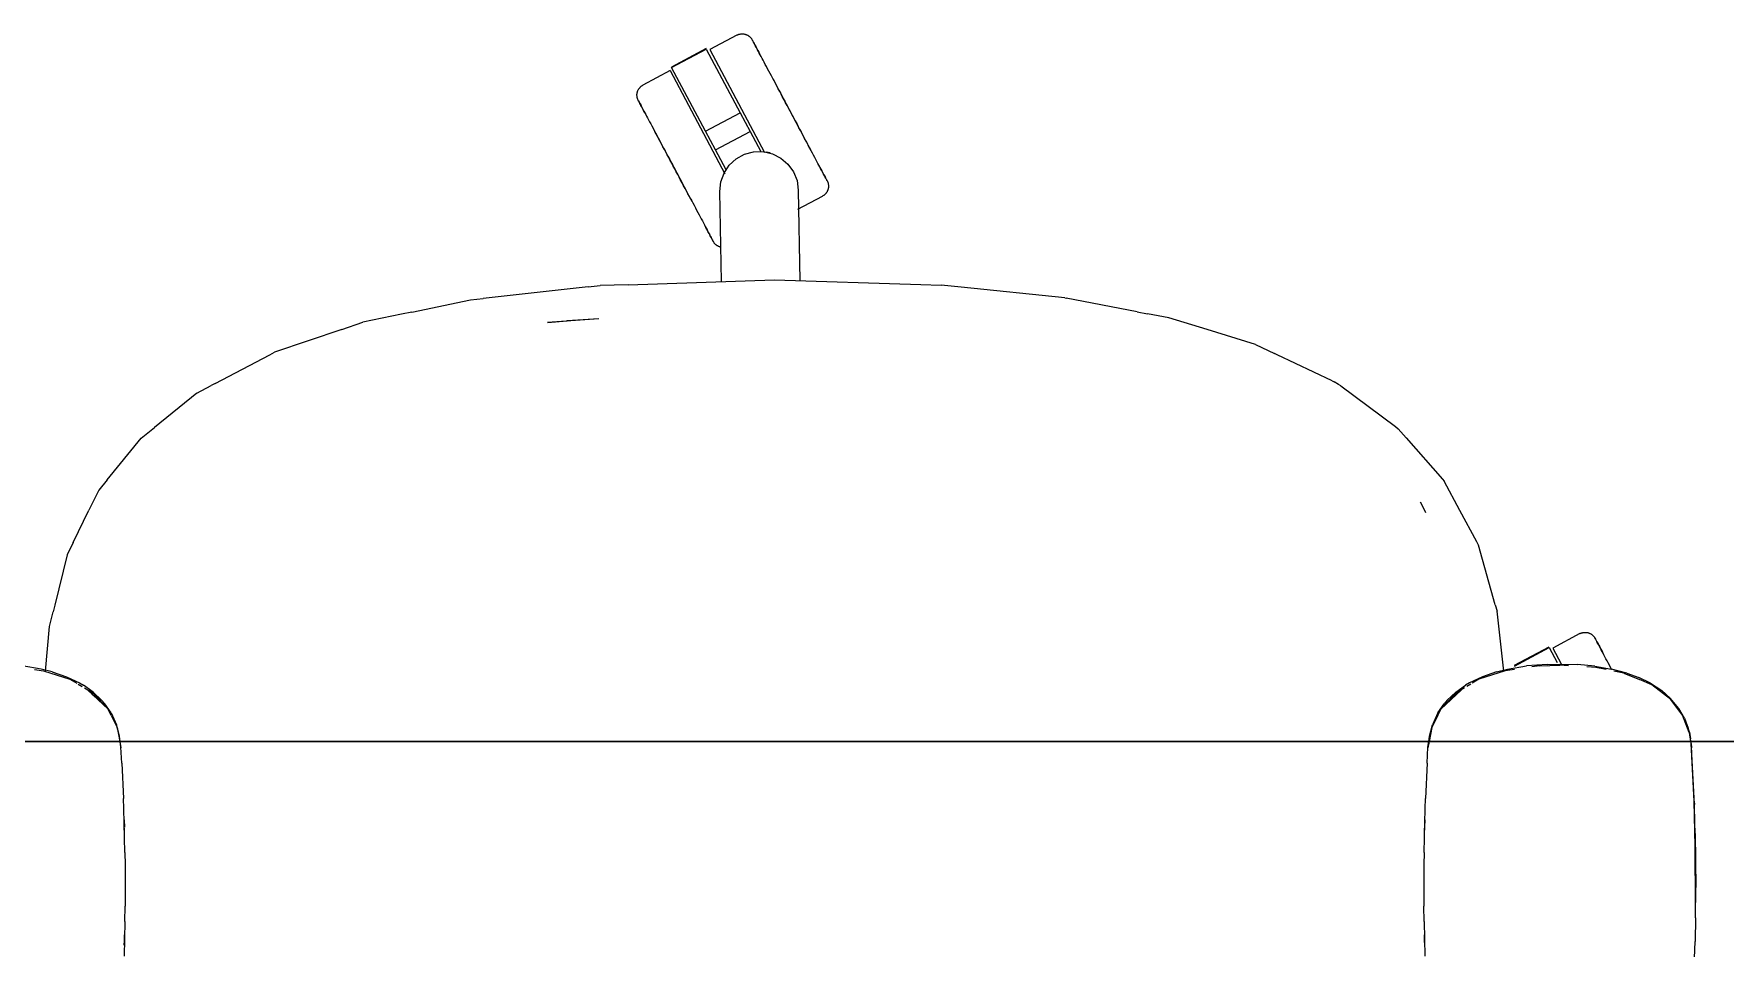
# Model space of a CAD drawing. Header units: millimetres. Extents: x 79795 to 317870, y -36033 to 97293.
# Drawn here: x 186052 to 186655, y 30136 to 30462 of the extents above; entities that cross this region are included whole.
import ezdxf

# ---------------------------------------------------------------- set-up
doc = ezdxf.new("R2010")
doc.units = ezdxf.units.MM
doc.header["$MEASUREMENT"] = 0
doc.layers.add('G-IMPT', color=8, linetype='CONTINUOUS', lineweight=9)
doc.layers.add('I-FURN', color=8, linetype='CONTINUOUS', lineweight=9)

msp = doc.modelspace()

# ---------------------------------------------------------------- linework, layer by layer
at = {"layer": 'G-IMPT'}
for p, q in [((186249.98, 30371.35), (186212.54, 30367.23)), ((186249.98, 30371.35), (186254.35, 30371.84)), ((186264.3, 30372.16), (186254.35, 30371.84)), ((186264.3, 30372.16), (186316.48, 30373.86)), ((186316.48, 30373.86), (186368.64, 30372.25)), ((186368.64, 30372.25), (186375.9, 30372.02)), ((186382.97, 30371.29), (186375.9, 30372.02)), ((186419.96, 30367.47), (186382.97, 30371.29)), ((186187.18, 30362.39), (186208.12, 30366.74)), ((186208.12, 30366.74), (186212.54, 30367.23)), ((186419.96, 30367.47), (186420.42, 30367.38)), ((186445.8, 30362.51), (186420.42, 30367.38)), ((186162.24, 30356.24), (186169.68, 30358.76)), ((186183.5, 30361.63), (186169.68, 30358.76)), ((186187.18, 30362.39), (186183.5, 30361.63)), ((186253.82, 30359.96), (186235.54, 30358.71)), ((186235.54, 30358.71), (186242.48, 30359.32)), ((186253.82, 30359.96), (186242.48, 30359.32)), ((186445.8, 30362.51), (186449.47, 30361.81)), ((186457.07, 30360.35), (186449.47, 30361.81)), ((186470.68, 30356.16), (186457.07, 30360.35)), ((186162.24, 30356.24), (186138.15, 30348.09)), ((186487.95, 30350.84), (186470.68, 30356.16)), ((186116.98, 30336.92), (186136.49, 30347.21)), ((186136.49, 30347.21), (186138.15, 30348.09)), ((186487.95, 30350.84), (186494.71, 30347.65)), ((186495.63, 30347.21), (186494.71, 30347.65)), ((186515.27, 30337.95), (186495.63, 30347.21)), ((186110.48, 30333.48), (186095.34, 30321.28)), ((186110.48, 30333.48), (186115.61, 30336.19)), ((186116.98, 30336.92), (186115.61, 30336.19)), ((186515.27, 30337.95), (186515.98, 30337.53)), ((186517.56, 30336.59), (186515.98, 30337.53)), ((186518.33, 30336.12), (186517.56, 30336.59)), ((186518.33, 30336.12), (186537.82, 30321.56)), ((186090.68, 30317.51), (186095.34, 30321.28)), ((186537.82, 30321.56), (186538.79, 30320.83)), ((186078.51, 30302.57), (186090.68, 30317.51)), ((186541.66, 30317.57), (186538.79, 30320.83)), ((186541.66, 30317.57), (186554.68, 30302.79)), ((186075.53, 30298.91), (186072.01, 30291.75)), ((186078.51, 30302.57), (186075.53, 30298.91)), ((186554.68, 30302.79), (186555.27, 30302.12)), ((186560.85, 30291.68), (186555.27, 30302.12)), ((186066.36, 30280.28), (186072.01, 30291.75)), ((186546.66, 30294.82), (186548.61, 30290.93)), ((186546.66, 30294.82), (186547.83, 30292.52)), ((186547.83, 30292.52), (186548.61, 30290.93)), ((186566.86, 30280.45), (186560.85, 30291.68)), ((186066.36, 30280.28), (186064.21, 30275.92)), ((186567.46, 30279.34), (186566.86, 30280.45)), ((186573.46, 30257.99), (186567.46, 30279.34)), ((186064.21, 30275.92), (186059.81, 30257.98)), ((186057.93, 30250.31), (186059.23, 30255.6)), ((186059.81, 30257.98), (186059.23, 30255.6)), ((186573.46, 30257.99), (186574.1, 30255.73)), ((186576.51, 30234.45), (186574.1, 30255.73)), ((186056.49, 30234.44), (186057.93, 30250.31)), ((186591.94, 30236.81), (186584.62, 30236.24)), ((186591.94, 30236.81), (186596.45, 30236.9)), ((186596.45, 30236.9), (186602.78, 30236.72)), ((186608.93, 30236.15), (186602.78, 30236.72)), ((186055.03, 30235.12), (186048.26, 30236.24)), ((186052.57, 30235.03), (186055.87, 30234.57)), ((186058.95, 30234.14), (186055.03, 30235.12)), ((186055.87, 30234.57), (186065.26, 30231.54)), ((186058.95, 30234.14), (186064.04, 30232.4)), ((186064.04, 30232.4), (186068.68, 30230.2)), ((186065.26, 30231.54), (186067.71, 30230.07)), ((186568.85, 30232.4), (186564.21, 30230.2)), ((186567.63, 30231.54), (186565.18, 30230.07)), ((186577.02, 30234.57), (186567.63, 30231.54)), ((186573.93, 30234.14), (186568.85, 30232.4)), ((186573.93, 30234.14), (186577.86, 30235.12)), ((186580.31, 30235.03), (186577.02, 30234.57)), ((186577.86, 30235.12), (186584.62, 30236.24)), ((186589.28, 30236.29), (186586.5, 30235.9)), ((186589.28, 30236.29), (186596.45, 30236.53)), ((186599.55, 30236.34), (186596.45, 30236.53)), ((186609.27, 30235.74), (186606.07, 30235.94)), ((186608.93, 30236.15), (186614.87, 30235.15)), ((186613.02, 30234.97), (186609.27, 30235.74)), ((186620.35, 30233.73), (186614.87, 30235.15)), ((186619.23, 30233.7), (186615.77, 30234.41)), ((186619.23, 30233.7), (186624.86, 30231.37)), ((186620.35, 30233.73), (186624.68, 30232.14)), ((186628.75, 30230.16), (186624.68, 30232.14)), ((186629.25, 30229.53), (186624.86, 30231.37)), ((186068.18, 30229.79), (186069.62, 30228.93)), ((186068.68, 30230.2), (186070.05, 30229.39)), ((186073.51, 30226.95), (186070.05, 30229.39)), ((186070.41, 30228.46), (186073.56, 30226.58)), ((186071.47, 30227.77), (186072.94, 30226.49)), ((186071.47, 30227.77), (186078.86, 30220.87)), ((186073.1, 30226.36), (186076.63, 30223.28)), ((186076.55, 30224.08), (186073.51, 30226.95)), ((186073.56, 30226.58), (186078.86, 30220.87)), ((186561.41, 30227.77), (186554.02, 30220.87)), ((186559.33, 30226.58), (186554.02, 30220.87)), ((186559.79, 30226.36), (186556.25, 30223.28)), ((186556.34, 30224.08), (186559.38, 30226.95)), ((186562.48, 30228.46), (186559.33, 30226.58)), ((186559.38, 30226.95), (186562.84, 30229.39)), ((186561.41, 30227.77), (186559.94, 30226.49)), ((186564.21, 30230.2), (186562.84, 30229.39)), ((186564.71, 30229.79), (186563.27, 30228.93)), ((186628.75, 30230.16), (186632.8, 30227.5)), ((186636.04, 30224.31), (186629.25, 30229.53)), ((186632.8, 30227.5), (186635.84, 30224.83)), ((186638.92, 30221.09), (186635.84, 30224.83)), ((186076.55, 30224.08), (186077.69, 30222.76)), ((186078.86, 30220.87), (186076.63, 30223.28)), ((186079.89, 30219.54), (186077.69, 30222.76)), ((186079.97, 30218.63), (186078.86, 30220.87)), ((186079.89, 30219.54), (186081.87, 30215.21)), ((186079.97, 30218.63), (186082.07, 30214.37)), ((186552.92, 30218.63), (186550.82, 30214.37)), ((186553, 30219.54), (186551.01, 30215.21)), ((186552.92, 30218.63), (186554.02, 30220.87)), ((186553, 30219.54), (186555.2, 30222.76)), ((186554.02, 30220.87), (186556.25, 30223.28)), ((186556.34, 30224.08), (186555.2, 30222.76)), ((186640.21, 30218.69), (186636.04, 30224.31)), ((186640.87, 30217.66), (186638.92, 30221.09)), ((186642.62, 30212.5), (186640.21, 30218.69)), ((186082.94, 30211.26), (186081.87, 30215.21)), ((186082.07, 30214.37), (186083.01, 30209.33)), ((186550.82, 30214.37), (186549.87, 30209.33)), ((186549.94, 30211.26), (186551.01, 30215.21)), ((186640.87, 30217.66), (186642.27, 30214.02)), ((186642.64, 30212.67), (186642.27, 30214.02)), ((186642.64, 30212.67), (186643.08, 30210.28)), ((186083.18, 30209.33), (186082.94, 30211.26)), ((186083.01, 30209.33), (186083.44, 30207.03)), ((186083.44, 30207.25), (186083.18, 30209.33)), ((186083.72, 30201.59), (186083.44, 30207.25)), ((186549.16, 30201.59), (186549.45, 30207.25)), ((186549.87, 30209.33), (186549.45, 30207.03)), ((186549.45, 30207.25), (186549.7, 30209.33)), ((186549.7, 30209.33), (186549.94, 30211.26)), ((186642.62, 30212.5), (186643.1, 30209.33)), ((186643.33, 30208.63), (186643.08, 30210.28)), ((186644.38, 30188.06), (186643.33, 30208.63)), ((186644.42, 30186.85), (186643.33, 30208.63)), ((186643.33, 30208.63), (186643.45, 30207.03)), ((186643.5, 30205.51), (186643.45, 30207.03)), ((186644.42, 30186.85), (186643.45, 30207.03)), ((186083.72, 30201.59), (186084.34, 30189.03)), ((186549.16, 30201.59), (186548.55, 30189.03)), ((186084.46, 30185.48), (186084.34, 30189.03)), ((186548.42, 30185.48), (186548.55, 30189.03)), ((186084.84, 30169.81), (186084.46, 30185.48)), ((186548.04, 30169.81), (186548.42, 30185.48)), ((186644.88, 30166.66), (186644.38, 30188.06)), ((186644.72, 30176.49), (186644.38, 30188.06)), ((186644.38, 30188.06), (186644.42, 30186.85)), ((186644.88, 30166.66), (186644.42, 30186.85)), ((186084.55, 30181.44), (186084.67, 30178.75)), ((186084.67, 30176.54), (186084.67, 30178.38)), ((186548.34, 30181.44), (186548.22, 30178.75)), ((186548.22, 30176.54), (186548.22, 30178.38)), ((186644.84, 30146.48), (186644.72, 30176.49)), ((186644.88, 30166.66), (186644.72, 30176.49)), ((186644.72, 30176.49), (186644.93, 30157.27)), ((186644.86, 30168.7), (186644.79, 30170.61)), ((186084.84, 30169.81), (186084.89, 30165.3)), ((186084.89, 30165.3), (186084.89, 30150.59)), ((186548.04, 30169.81), (186547.99, 30165.3)), ((186547.99, 30165.3), (186548, 30150.59)), ((186644.84, 30146.48), (186644.88, 30166.66)), ((186644.85, 30166.66), (186644.86, 30168.7)), ((186644.84, 30146.48), (186644.93, 30157.27)), ((186084.81, 30145.12), (186084.89, 30150.59)), ((186548.07, 30145.12), (186548, 30150.59)), ((186644.84, 30146.48), (186644.67, 30138.06)), ((186084.81, 30145.12), (186084.52, 30132.81)), ((186084.68, 30138.34), (186084.68, 30140.42)), ((186548.07, 30145.12), (186548.37, 30132.81)), ((186548.21, 30138.34), (186548.21, 30140.42)), ((186084.6, 30136.68), (186084.68, 30138.34)), ((186548.29, 30136.68), (186548.21, 30138.34)), ((186644.28, 30126.3), (186644.67, 30138.06))]:
    msp.add_line(p, q, dxfattribs=at)
at = {"layer": 'I-FURN'}
for p, q in [((186303.05, 30461.13), (186293.36, 30455.98)), ((186303.05, 30461.13), (186303.19, 30461.2)), ((186303.19, 30461.2), (186303.34, 30461.27)), ((186303.34, 30461.27), (186303.49, 30461.33)), ((186303.49, 30461.33), (186303.64, 30461.38)), ((186303.64, 30461.38), (186303.79, 30461.43)), ((186303.79, 30461.43), (186303.95, 30461.48)), ((186303.95, 30461.48), (186304.1, 30461.51)), ((186304.1, 30461.51), (186304.26, 30461.54)), ((186304.26, 30461.54), (186304.42, 30461.57)), ((186304.42, 30461.57), (186304.58, 30461.58)), ((186304.58, 30461.58), (186304.74, 30461.6)), ((186304.74, 30461.6), (186304.9, 30461.6)), ((186304.9, 30461.6), (186305.07, 30461.6)), ((186305.07, 30461.6), (186305.23, 30461.59)), ((186305.23, 30461.59), (186305.39, 30461.58)), ((186305.39, 30461.58), (186305.55, 30461.55)), ((186305.55, 30461.55), (186305.71, 30461.53)), ((186305.71, 30461.53), (186305.86, 30461.49)), ((186305.86, 30461.49), (186306.02, 30461.45)), ((186306.02, 30461.45), (186306.17, 30461.41)), ((186306.17, 30461.41), (186306.33, 30461.35)), ((186306.33, 30461.35), (186306.48, 30461.3)), ((186306.48, 30461.3), (186306.62, 30461.23)), ((186306.62, 30461.23), (186306.77, 30461.16)), ((186306.77, 30461.16), (186306.91, 30461.08)), ((186306.91, 30461.08), (186307.05, 30461)), ((186307.05, 30461), (186307.19, 30460.92)), ((186307.19, 30460.92), (186307.32, 30460.82)), ((186307.32, 30460.82), (186307.45, 30460.73)), ((186307.45, 30460.73), (186307.57, 30460.62)), ((186307.57, 30460.62), (186307.69, 30460.52)), ((186307.69, 30460.52), (186307.81, 30460.4)), ((186307.81, 30460.4), (186307.92, 30460.29)), ((186307.92, 30460.29), (186308.02, 30460.16)), ((186308.02, 30460.16), (186308.13, 30460.04)), ((186308.13, 30460.04), (186308.22, 30459.91)), ((186308.22, 30459.91), (186308.31, 30459.78)), ((186308.31, 30459.78), (186308.4, 30459.64)), ((186292.04, 30456.33), (186279.68, 30449.76)), ((186279.77, 30449.59), (186292.13, 30456.16)), ((186292.13, 30456.16), (186304.21, 30433.45)), ((186293.36, 30455.98), (186312.89, 30419.26)), ((186308.4, 30459.64), (186308.48, 30459.5)), ((186308.48, 30459.5), (186308.5, 30459.46)), ((186308.5, 30459.46), (186308.51, 30459.44)), ((186308.52, 30459.41), (186308.5, 30459.46)), ((186308.5, 30459.46), (186308.5, 30459.46)), ((186308.51, 30459.44), (186308.54, 30459.38)), ((186308.57, 30459.33), (186308.52, 30459.41)), ((186308.54, 30459.38), (186308.59, 30459.28)), ((186308.63, 30459.21), (186308.57, 30459.33)), ((186308.59, 30459.28), (186308.67, 30459.14)), ((186308.72, 30459.05), (186308.63, 30459.21)), ((186308.67, 30459.14), (186308.76, 30458.96)), ((186308.83, 30458.85), (186308.72, 30459.05)), ((186308.76, 30458.96), (186308.88, 30458.74)), ((186308.95, 30458.61), (186308.83, 30458.85)), ((186308.88, 30458.74), (186309.02, 30458.48)), ((186309.1, 30458.33), (186308.95, 30458.61)), ((186309.02, 30458.48), (186309.18, 30458.19)), ((186309.27, 30458.01), (186309.1, 30458.33)), ((186309.18, 30458.19), (186309.36, 30457.85)), ((186309.46, 30457.65), (186309.27, 30458.01)), ((186309.36, 30457.85), (186309.55, 30457.48)), ((186309.67, 30457.26), (186309.46, 30457.65)), ((186309.55, 30457.48), (186309.77, 30457.07)), ((186309.9, 30456.83), (186309.67, 30457.26)), ((186309.77, 30457.07), (186310.01, 30456.62)), ((186310.14, 30456.37), (186309.9, 30456.83)), ((186310.01, 30456.62), (186310.27, 30456.14)), ((186310.41, 30455.86), (186310.14, 30456.37)), ((186310.27, 30456.14), (186310.54, 30455.62)), ((186310.7, 30455.33), (186310.41, 30455.86)), ((186310.54, 30455.62), (186310.83, 30455.07)), ((186311, 30454.76), (186310.7, 30455.33)), ((186310.83, 30455.07), (186311.14, 30454.49)), ((186311.32, 30454.16), (186311, 30454.76)), ((186311.66, 30453.52), (186311.32, 30454.16)), ((186279.23, 30448.47), (186269.55, 30443.32)), ((186279.23, 30448.47), (186298.78, 30411.72)), ((186291.84, 30426.88), (186279.77, 30449.59)), ((186312.01, 30452.86), (186311.66, 30453.52)), ((186312.38, 30452.17), (186312.01, 30452.86)), ((186312.76, 30451.44), (186312.38, 30452.17)), ((186313.16, 30450.69), (186312.76, 30451.44)), ((186313.57, 30449.92), (186313.16, 30450.69)), ((186314, 30449.12), (186313.57, 30449.92)), ((186314.44, 30448.29), (186314, 30449.12)), ((186314.89, 30447.45), (186314.44, 30448.29)), ((186267.85, 30441.59), (186267.93, 30441.73)), ((186267.93, 30441.73), (186268.01, 30441.87)), ((186268.01, 30441.87), (186268.1, 30442)), ((186268.1, 30442), (186268.19, 30442.14)), ((186268.19, 30442.14), (186268.29, 30442.27)), ((186268.29, 30442.27), (186268.39, 30442.39)), ((186268.39, 30442.39), (186268.5, 30442.51)), ((186268.5, 30442.51), (186268.61, 30442.62)), ((186268.61, 30442.62), (186268.73, 30442.74)), ((186268.73, 30442.74), (186268.85, 30442.84)), ((186268.85, 30442.84), (186268.97, 30442.94)), ((186268.97, 30442.94), (186269.1, 30443.04)), ((186269.1, 30443.04), (186269.23, 30443.13)), ((186269.23, 30443.13), (186269.37, 30443.22)), ((186269.37, 30443.22), (186269.51, 30443.3)), ((186269.51, 30443.3), (186269.55, 30443.32)), ((186315.35, 30446.58), (186314.89, 30447.45)), ((186315.82, 30445.69), (186315.35, 30446.58)), ((186316.3, 30444.79), (186315.82, 30445.69)), ((186316.04, 30445.28), (186316.53, 30444.36)), ((186316.79, 30443.86), (186316.3, 30444.79)), ((186316.53, 30444.36), (186317.02, 30443.43)), ((186317.29, 30442.93), (186316.79, 30443.86)), ((186317.02, 30443.43), (186317.52, 30442.49)), ((186317.8, 30441.97), (186317.29, 30442.93)), ((186317.52, 30442.49), (186318.03, 30441.53)), ((186318.31, 30441.01), (186317.8, 30441.97)), ((186267.41, 30439.88), (186267.42, 30440.05)), ((186267.41, 30439.72), (186267.41, 30439.88)), ((186267.42, 30439.56), (186267.41, 30439.72)), ((186267.42, 30440.05), (186267.44, 30440.21)), ((186267.43, 30439.4), (186267.42, 30439.56)), ((186267.44, 30439.24), (186267.43, 30439.4)), ((186267.44, 30440.21), (186267.46, 30440.37)), ((186267.47, 30439.08), (186267.44, 30439.24)), ((186267.46, 30440.37), (186267.48, 30440.52)), ((186267.5, 30438.92), (186267.47, 30439.08)), ((186267.48, 30440.52), (186267.52, 30440.68)), ((186267.54, 30438.77), (186267.5, 30438.92)), ((186267.52, 30440.68), (186267.56, 30440.84)), ((186267.58, 30438.61), (186267.54, 30438.77)), ((186267.56, 30440.84), (186267.6, 30440.99)), ((186267.63, 30438.46), (186267.58, 30438.61)), ((186267.6, 30440.99), (186267.66, 30441.15)), ((186267.68, 30438.31), (186267.63, 30438.46)), ((186267.66, 30441.15), (186267.72, 30441.3)), ((186267.74, 30438.16), (186267.68, 30438.31)), ((186267.72, 30441.3), (186267.78, 30441.44)), ((186267.81, 30438.01), (186267.74, 30438.16)), ((186267.78, 30441.44), (186267.85, 30441.59)), ((186267.88, 30437.87), (186267.81, 30438.01)), ((186267.89, 30437.86), (186267.88, 30437.87)), ((186267.88, 30437.87), (186267.89, 30437.85)), ((186267.91, 30437.82), (186267.89, 30437.86)), ((186267.89, 30437.85), (186267.93, 30437.79)), ((186267.95, 30437.74), (186267.91, 30437.82)), ((186267.93, 30437.79), (186267.98, 30437.69)), ((186268.02, 30437.61), (186267.95, 30437.74)), ((186267.98, 30437.69), (186268.05, 30437.55)), ((186268.1, 30437.45), (186268.02, 30437.61)), ((186268.05, 30437.55), (186268.15, 30437.37)), ((186268.21, 30437.25), (186268.1, 30437.45)), ((186268.15, 30437.37), (186268.27, 30437.15)), ((186268.34, 30437.01), (186268.21, 30437.25)), ((186268.27, 30437.15), (186268.4, 30436.89)), ((186268.49, 30436.73), (186268.34, 30437.01)), ((186268.4, 30436.89), (186268.56, 30436.59)), ((186268.66, 30436.41), (186268.49, 30436.73)), ((186268.56, 30436.59), (186268.74, 30436.25)), ((186268.84, 30436.06), (186268.66, 30436.41)), ((186268.74, 30436.25), (186268.94, 30435.88)), ((186269.05, 30435.67), (186268.84, 30436.06)), ((186268.94, 30435.88), (186269.16, 30435.47)), ((186269.28, 30435.24), (186269.05, 30435.67)), ((186318.03, 30441.53), (186318.55, 30440.56)), ((186318.83, 30440.04), (186318.31, 30441.01)), ((186318.55, 30440.56), (186319.07, 30439.58)), ((186319.35, 30439.05), (186318.83, 30440.04)), ((186319.07, 30439.58), (186319.59, 30438.6)), ((186319.88, 30438.06), (186319.35, 30439.05)), ((186319.59, 30438.6), (186320.12, 30437.6)), ((186320.41, 30437.06), (186319.88, 30438.06)), ((186320.12, 30437.6), (186320.65, 30436.6)), ((186320.94, 30436.06), (186320.41, 30437.06)), ((186320.65, 30436.6), (186321.19, 30435.6)), ((186321.47, 30435.06), (186320.94, 30436.06)), ((186269.16, 30435.47), (186269.39, 30435.03)), ((186269.53, 30434.77), (186269.28, 30435.24)), ((186269.39, 30435.03), (186269.65, 30434.54)), ((186269.8, 30434.27), (186269.53, 30434.77)), ((186269.65, 30434.54), (186269.92, 30434.03)), ((186270.08, 30433.73), (186269.8, 30434.27)), ((186269.92, 30434.03), (186270.22, 30433.48)), ((186270.38, 30433.16), (186270.08, 30433.73)), ((186270.22, 30433.48), (186270.53, 30432.89)), ((186270.53, 30432.89), (186270.86, 30432.28)), ((186270.86, 30432.28), (186271.2, 30431.63)), ((186271.2, 30431.63), (186271.56, 30430.95)), ((186271.56, 30430.95), (186271.94, 30430.24)), ((186271.94, 30430.24), (186272.33, 30429.51)), ((186291.84, 30426.88), (186304.21, 30433.45)), ((186304.21, 30433.45), (186307.74, 30426.81)), ((186321.19, 30435.6), (186321.72, 30434.6)), ((186322.01, 30434.05), (186321.47, 30435.06)), ((186321.72, 30434.6), (186322.25, 30433.59)), ((186322.54, 30433.05), (186322.01, 30434.05)), ((186322.25, 30433.59), (186322.79, 30432.59)), ((186323.08, 30432.05), (186322.54, 30433.05)), ((186322.79, 30432.59), (186323.32, 30431.59)), ((186323.61, 30431.05), (186323.08, 30432.05)), ((186323.32, 30431.59), (186323.85, 30430.59)), ((186324.14, 30430.05), (186323.61, 30431.05)), ((186323.85, 30430.59), (186324.38, 30429.6)), ((186324.66, 30429.06), (186324.14, 30430.05)), ((186272.33, 30429.51), (186272.73, 30428.75)), ((186272.73, 30428.75), (186273.15, 30427.96)), ((186273.15, 30427.96), (186273.58, 30427.15)), ((186273.58, 30427.15), (186274.03, 30426.31)), ((186274.27, 30425.85), (186273.82, 30426.7)), ((186274.03, 30426.31), (186274.48, 30425.45)), ((186274.73, 30424.98), (186274.27, 30425.85)), ((186274.48, 30425.45), (186274.95, 30424.58)), ((186275.2, 30424.1), (186274.73, 30424.98)), ((186274.95, 30424.58), (186275.43, 30423.68)), ((186275.69, 30423.19), (186275.2, 30424.1)), ((186275.43, 30423.68), (186275.91, 30422.77)), ((186295.38, 30420.24), (186291.84, 30426.88)), ((186295.38, 30420.24), (186307.74, 30426.81)), ((186307.74, 30426.81), (186311.54, 30419.67)), ((186324.38, 30429.6), (186324.9, 30428.61)), ((186325.18, 30428.09), (186324.66, 30429.06)), ((186324.9, 30428.61), (186325.42, 30427.64)), ((186325.7, 30427.12), (186325.18, 30428.09)), ((186325.42, 30427.64), (186325.93, 30426.68)), ((186326.21, 30426.16), (186325.7, 30427.12)), ((186325.93, 30426.68), (186326.44, 30425.72)), ((186326.71, 30425.22), (186326.21, 30426.16)), ((186326.44, 30425.72), (186326.94, 30424.79)), ((186327.2, 30424.29), (186326.71, 30425.22)), ((186326.94, 30424.79), (186327.43, 30423.86)), ((186327.69, 30423.37), (186327.2, 30424.29)), ((186327.43, 30423.86), (186327.91, 30422.96)), ((186276.18, 30422.27), (186275.69, 30423.19)), ((186275.91, 30422.77), (186276.41, 30421.84)), ((186276.68, 30421.33), (186276.18, 30422.27)), ((186276.41, 30421.84), (186276.91, 30420.89)), ((186277.18, 30420.38), (186276.68, 30421.33)), ((186276.91, 30420.89), (186277.42, 30419.94)), ((186277.69, 30419.41), (186277.18, 30420.38)), ((186277.42, 30419.94), (186277.93, 30418.97)), ((186278.21, 30418.44), (186277.69, 30419.41)), ((186277.93, 30418.97), (186278.45, 30417.99)), ((186278.73, 30417.46), (186278.21, 30418.44)), ((186278.45, 30417.99), (186278.98, 30417)), ((186299.17, 30413.1), (186295.38, 30420.24)), ((186302.8, 30417.06), (186305.76, 30418.68)), ((186305.76, 30418.68), (186309.02, 30419.54)), ((186309.02, 30419.54), (186312.39, 30419.6)), ((186312.39, 30419.6), (186315.68, 30418.85)), ((186315.68, 30418.85), (186318.7, 30417.33)), ((186328.16, 30422.48), (186327.69, 30423.37)), ((186327.91, 30422.96), (186328.38, 30422.07)), ((186328.63, 30421.6), (186328.16, 30422.48)), ((186328.38, 30422.07), (186328.84, 30421.2)), ((186329.09, 30420.74), (186328.63, 30421.6)), ((186328.84, 30421.2), (186329.29, 30420.36)), ((186329.53, 30419.91), (186329.09, 30420.74)), ((186329.96, 30419.1), (186329.53, 30419.91)), ((186330.38, 30418.31), (186329.96, 30419.1)), ((186330.79, 30417.55), (186330.38, 30418.31)), ((186279.26, 30416.47), (186278.73, 30417.46)), ((186278.98, 30417), (186279.51, 30416.01)), ((186279.79, 30415.47), (186279.26, 30416.47)), ((186279.51, 30416.01), (186280.04, 30415.01)), ((186280.32, 30414.47), (186279.79, 30415.47)), ((186280.04, 30415.01), (186280.57, 30414.01)), ((186280.86, 30413.46), (186280.32, 30414.47)), ((186280.57, 30414.01), (186281.1, 30413)), ((186281.39, 30412.46), (186280.86, 30413.46)), ((186281.1, 30413), (186281.64, 30411.99)), ((186281.93, 30411.45), (186281.39, 30412.46)), ((186281.64, 30411.99), (186282.17, 30410.99)), ((186297.31, 30408.79), (186298.45, 30411.97)), ((186298.45, 30411.97), (186300.31, 30414.78)), ((186300.31, 30414.78), (186302.8, 30417.06)), ((186318.7, 30417.33), (186321.26, 30415.14)), ((186321.26, 30415.14), (186323.22, 30412.4)), ((186323.22, 30412.4), (186324.48, 30409.27)), ((186331.18, 30416.81), (186330.79, 30417.55)), ((186331.55, 30416.1), (186331.18, 30416.81)), ((186331.91, 30415.43), (186331.55, 30416.1)), ((186332.26, 30414.78), (186331.91, 30415.43)), ((186332.58, 30414.16), (186332.26, 30414.78)), ((186332.9, 30413.58), (186332.58, 30414.16)), ((186332.73, 30413.89), (186333.03, 30413.32)), ((186333.19, 30413.03), (186332.9, 30413.58)), ((186333.03, 30413.32), (186333.32, 30412.78)), ((186333.46, 30412.51), (186333.19, 30413.03)), ((186333.32, 30412.78), (186333.58, 30412.28)), ((186333.72, 30412.03), (186333.46, 30412.51)), ((186333.58, 30412.28), (186333.83, 30411.82)), ((186333.96, 30411.58), (186333.72, 30412.03)), ((186333.83, 30411.82), (186334.06, 30411.39)), ((186334.17, 30411.17), (186333.96, 30411.58)), ((186282.46, 30410.45), (186281.93, 30411.45)), ((186282.17, 30410.99), (186282.71, 30409.99)), ((186282.99, 30409.45), (186282.46, 30410.45)), ((186282.71, 30409.99), (186283.24, 30408.99)), ((186283.52, 30408.46), (186282.99, 30409.45)), ((186283.24, 30408.99), (186283.76, 30408)), ((186284.05, 30407.47), (186283.52, 30408.46)), ((186283.76, 30408), (186284.29, 30407.02)), ((186284.57, 30406.49), (186284.05, 30407.47)), ((186284.29, 30407.02), (186284.8, 30406.04)), ((186285.08, 30405.52), (186284.57, 30406.49)), ((186284.8, 30406.04), (186285.32, 30405.08)), ((186285.59, 30404.56), (186285.08, 30405.52)), ((186296.96, 30405.44), (186297.31, 30408.79)), ((186324.48, 30409.27), (186324.94, 30405.92)), ((186324.94, 30405.92), (186325.5, 30373.58)), ((186334.06, 30411.39), (186334.27, 30411)), ((186334.37, 30410.8), (186334.17, 30411.17)), ((186334.27, 30411), (186334.46, 30410.64)), ((186334.55, 30410.46), (186334.37, 30410.8)), ((186334.46, 30410.64), (186334.63, 30410.32)), ((186334.71, 30410.17), (186334.55, 30410.46)), ((186334.63, 30410.32), (186334.78, 30410.04)), ((186334.85, 30409.91), (186334.71, 30410.17)), ((186334.78, 30410.04), (186334.9, 30409.8)), ((186334.96, 30409.69), (186334.85, 30409.91)), ((186334.9, 30409.8), (186335.01, 30409.6)), ((186335.06, 30409.51), (186334.96, 30409.69)), ((186335.01, 30409.6), (186335.1, 30409.44)), ((186335.13, 30409.37), (186335.06, 30409.51)), ((186335.1, 30409.44), (186335.16, 30409.32)), ((186335.19, 30409.27), (186335.13, 30409.37)), ((186335.16, 30409.32), (186335.2, 30409.24)), ((186335.22, 30409.21), (186335.19, 30409.27)), ((186335.2, 30409.24), (186335.23, 30409.19)), ((186335.23, 30409.19), (186335.22, 30409.21)), ((186335.23, 30409.19), (186335.3, 30409.04)), ((186335.23, 30409.19), (186335.23, 30409.19)), ((186335.33, 30405.61), (186335.26, 30405.47)), ((186335.3, 30409.04), (186335.37, 30408.9)), ((186335.4, 30405.76), (186335.33, 30405.61)), ((186335.37, 30408.9), (186335.43, 30408.75)), ((186335.46, 30405.91), (186335.4, 30405.76)), ((186335.43, 30408.75), (186335.49, 30408.6)), ((186335.51, 30406.06), (186335.46, 30405.91)), ((186335.49, 30408.6), (186335.53, 30408.44)), ((186335.55, 30406.22), (186335.51, 30406.06)), ((186335.53, 30408.44), (186335.58, 30408.29)), ((186335.59, 30406.37), (186335.55, 30406.22)), ((186335.58, 30408.29), (186335.61, 30408.13)), ((186335.63, 30406.53), (186335.59, 30406.37)), ((186335.61, 30408.13), (186335.64, 30407.97)), ((186335.66, 30406.69), (186335.63, 30406.53)), ((186335.64, 30407.97), (186335.67, 30407.81)), ((186335.68, 30406.85), (186335.66, 30406.69)), ((186335.67, 30407.81), (186335.69, 30407.65)), ((186335.69, 30407.01), (186335.68, 30406.85)), ((186335.69, 30407.65), (186335.7, 30407.49)), ((186335.7, 30407.17), (186335.69, 30407.01)), ((186335.7, 30407.49), (186335.7, 30407.33)), ((186335.7, 30407.33), (186335.7, 30407.17)), ((186285.32, 30405.08), (186285.82, 30404.13)), ((186286.09, 30403.62), (186285.59, 30404.56)), ((186285.82, 30404.13), (186286.32, 30403.19)), ((186286.59, 30402.69), (186286.09, 30403.62)), ((186286.32, 30403.19), (186286.81, 30402.27)), ((186287.07, 30401.78), (186286.59, 30402.69)), ((186286.81, 30402.27), (186287.29, 30401.36)), ((186287.29, 30401.36), (186287.76, 30400.47)), ((186287.76, 30400.47), (186288.23, 30399.61)), ((186288.23, 30399.61), (186288.68, 30398.76)), ((186297.52, 30373.25), (186296.96, 30405.44)), ((186324.72, 30399.04), (186333.56, 30403.74)), ((186333.6, 30403.76), (186333.56, 30403.74)), ((186333.74, 30403.84), (186333.6, 30403.76)), ((186333.88, 30403.92), (186333.74, 30403.84)), ((186334.01, 30404.01), (186333.88, 30403.92)), ((186334.14, 30404.11), (186334.01, 30404.01)), ((186334.27, 30404.21), (186334.14, 30404.11)), ((186334.39, 30404.32), (186334.27, 30404.21)), ((186334.5, 30404.43), (186334.39, 30404.32)), ((186334.62, 30404.54), (186334.5, 30404.43)), ((186334.72, 30404.66), (186334.62, 30404.54)), ((186334.83, 30404.79), (186334.72, 30404.66)), ((186334.92, 30404.92), (186334.83, 30404.79)), ((186335.02, 30405.05), (186334.92, 30404.92)), ((186335.1, 30405.18), (186335.02, 30405.05)), ((186335.19, 30405.32), (186335.1, 30405.18)), ((186335.26, 30405.47), (186335.19, 30405.32)), ((186288.68, 30398.76), (186289.11, 30397.94)), ((186289.11, 30397.94), (186289.54, 30397.13)), ((186289.54, 30397.13), (186289.95, 30396.36)), ((186289.95, 30396.36), (186290.35, 30395.61)), ((186290.35, 30395.61), (186290.74, 30394.89)), ((186290.74, 30394.89), (186291.1, 30394.19)), ((186291.1, 30394.19), (186291.46, 30393.53)), ((186291.46, 30393.53), (186291.79, 30392.9)), ((186291.79, 30392.9), (186292.11, 30392.29)), ((186292.28, 30391.98), (186291.97, 30392.57)), ((186292.11, 30392.29), (186292.42, 30391.72)), ((186292.57, 30391.43), (186292.28, 30391.98)), ((186292.42, 30391.72), (186292.7, 30391.19)), ((186292.85, 30390.91), (186292.57, 30391.43)), ((186292.7, 30391.19), (186292.97, 30390.69)), ((186293.1, 30390.43), (186292.85, 30390.91)), ((186292.97, 30390.69), (186293.22, 30390.22)), ((186293.34, 30389.99), (186293.1, 30390.43)), ((186293.22, 30390.22), (186293.44, 30389.79)), ((186293.56, 30389.58), (186293.34, 30389.99)), ((186293.44, 30389.79), (186293.65, 30389.4)), ((186293.76, 30389.2), (186293.56, 30389.58)), ((186293.65, 30389.4), (186293.84, 30389.04)), ((186293.94, 30388.87), (186293.76, 30389.2)), ((186293.84, 30389.04), (186294.01, 30388.73)), ((186294.09, 30388.57), (186293.94, 30388.87)), ((186294.01, 30388.73), (186294.16, 30388.45)), ((186294.23, 30388.31), (186294.09, 30388.57)), ((186294.16, 30388.45), (186294.29, 30388.21)), ((186294.35, 30388.09), (186294.23, 30388.31)), ((186294.29, 30388.21), (186294.39, 30388.01)), ((186294.44, 30387.91), (186294.35, 30388.09)), ((186294.39, 30388.01), (186294.48, 30387.84)), ((186294.52, 30387.77), (186294.44, 30387.91)), ((186294.48, 30387.84), (186294.55, 30387.72)), ((186294.57, 30387.67), (186294.52, 30387.77)), ((186294.55, 30387.72), (186294.59, 30387.64)), ((186294.6, 30387.61), (186294.57, 30387.67)), ((186294.59, 30387.64), (186294.61, 30387.6)), ((186294.61, 30387.59), (186294.6, 30387.61)), ((186294.61, 30387.6), (186294.61, 30387.59)), ((186294.63, 30387.55), (186294.61, 30387.59)), ((186294.71, 30387.41), (186294.63, 30387.55)), ((186294.8, 30387.28), (186294.71, 30387.41)), ((186294.89, 30387.14), (186294.8, 30387.28)), ((186294.99, 30387.01), (186294.89, 30387.14)), ((186295.09, 30386.89), (186294.99, 30387.01)), ((186295.2, 30386.77), (186295.09, 30386.89)), ((186295.31, 30386.65), (186295.2, 30386.77)), ((186295.42, 30386.54), (186295.31, 30386.65)), ((186295.54, 30386.43), (186295.42, 30386.54)), ((186295.67, 30386.33), (186295.54, 30386.43)), ((186295.79, 30386.23), (186295.67, 30386.33)), ((186295.93, 30386.14), (186295.79, 30386.23)), ((186296.06, 30386.05), (186295.93, 30386.14)), ((186296.2, 30385.97), (186296.06, 30386.05)), ((186296.34, 30385.89), (186296.2, 30385.97)), ((186296.49, 30385.82), (186296.34, 30385.89)), ((186296.64, 30385.76), (186296.49, 30385.82)), ((186296.79, 30385.7), (186296.64, 30385.76)), ((186296.94, 30385.65), (186296.79, 30385.7)), ((186297.09, 30385.6), (186296.94, 30385.65)), ((186297.25, 30385.56), (186297.09, 30385.6)), ((186592.59, 30242.97), (186580.22, 30236.4)), ((186580.32, 30236.23), (186592.68, 30242.8)), ((186592.68, 30242.8), (186595.49, 30237.51)), ((186603.59, 30247.77), (186593.91, 30242.62)), ((186603.59, 30247.77), (186603.74, 30247.84)), ((186603.74, 30247.84), (186603.88, 30247.91)), ((186603.88, 30247.91), (186604.03, 30247.97)), ((186604.03, 30247.97), (186604.18, 30248.03)), ((186604.18, 30248.03), (186604.34, 30248.07)), ((186604.34, 30248.07), (186604.49, 30248.12)), ((186604.49, 30248.12), (186604.65, 30248.15)), ((186604.65, 30248.15), (186604.81, 30248.18)), ((186604.81, 30248.18), (186604.97, 30248.21)), ((186604.97, 30248.21), (186605.13, 30248.23)), ((186605.13, 30248.23), (186605.29, 30248.24)), ((186605.29, 30248.24), (186605.45, 30248.24)), ((186605.45, 30248.24), (186605.61, 30248.24)), ((186605.61, 30248.24), (186605.77, 30248.23)), ((186605.77, 30248.23), (186605.93, 30248.22)), ((186605.93, 30248.22), (186606.09, 30248.2)), ((186606.09, 30248.2), (186606.25, 30248.17)), ((186606.25, 30248.17), (186606.41, 30248.13)), ((186606.41, 30248.13), (186606.57, 30248.09)), ((186606.57, 30248.09), (186606.72, 30248.05)), ((186606.72, 30248.05), (186606.87, 30248)), ((186606.87, 30248), (186607.02, 30247.94)), ((186607.02, 30247.94), (186607.17, 30247.87)), ((186607.17, 30247.87), (186607.32, 30247.8)), ((186607.32, 30247.8), (186607.46, 30247.73)), ((186607.46, 30247.73), (186607.6, 30247.64)), ((186607.6, 30247.64), (186607.73, 30247.56)), ((186607.73, 30247.56), (186607.86, 30247.46)), ((186607.86, 30247.46), (186607.99, 30247.37)), ((186607.99, 30247.37), (186608.12, 30247.26)), ((186608.12, 30247.26), (186608.24, 30247.16)), ((186608.24, 30247.16), (186608.35, 30247.04)), ((186608.35, 30247.04), (186608.46, 30246.93)), ((186608.46, 30246.93), (186608.57, 30246.81)), ((186608.57, 30246.81), (186608.67, 30246.68)), ((186608.67, 30246.68), (186608.77, 30246.55)), ((186608.77, 30246.55), (186608.86, 30246.42)), ((186608.86, 30246.42), (186608.94, 30246.28)), ((186608.94, 30246.28), (186609.02, 30246.14)), ((186609.02, 30246.14), (186609.04, 30246.1)), ((186609.04, 30246.1), (186609.05, 30246.08)), ((186609.05, 30246.1), (186609.04, 30246.1)), ((186609.07, 30246.06), (186609.05, 30246.1)), ((186609.05, 30246.08), (186609.09, 30246.02)), ((186609.11, 30245.97), (186609.07, 30246.06)), ((186609.09, 30246.02), (186609.14, 30245.92)), ((186609.18, 30245.85), (186609.11, 30245.97)), ((186609.14, 30245.92), (186609.21, 30245.78)), ((186609.26, 30245.69), (186609.18, 30245.85)), ((186609.21, 30245.78), (186609.31, 30245.6)), ((186609.37, 30245.49), (186609.26, 30245.69)), ((186609.31, 30245.6), (186609.43, 30245.38)), ((186609.5, 30245.25), (186609.37, 30245.49)), ((186609.43, 30245.38), (186609.56, 30245.12)), ((186609.65, 30244.97), (186609.5, 30245.25)), ((186609.56, 30245.12), (186609.72, 30244.83)), ((186609.82, 30244.65), (186609.65, 30244.97)), ((186609.72, 30244.83), (186609.9, 30244.49)), ((186610.01, 30244.29), (186609.82, 30244.65)), ((186609.9, 30244.49), (186610.1, 30244.12)), ((186610.21, 30243.9), (186610.01, 30244.29)), ((186610.1, 30244.12), (186610.32, 30243.71)), ((186610.44, 30243.47), (186610.21, 30243.9)), ((186610.32, 30243.71), (186610.55, 30243.26)), ((186610.69, 30243.01), (186610.44, 30243.47)), ((186610.55, 30243.26), (186610.81, 30242.78)), ((186610.96, 30242.51), (186610.69, 30243.01)), ((186610.81, 30242.78), (186611.09, 30242.26)), ((186593.91, 30242.62), (186596.9, 30236.99)), ((186611.24, 30241.97), (186610.96, 30242.51)), ((186611.09, 30242.26), (186611.38, 30241.71)), ((186611.54, 30241.4), (186611.24, 30241.97)), ((186611.38, 30241.71), (186611.69, 30241.13)), ((186611.86, 30240.8), (186611.54, 30241.4)), ((186612.2, 30240.17), (186611.86, 30240.8)), ((186612.55, 30239.5), (186612.2, 30240.17)), ((186612.92, 30238.81), (186612.55, 30239.5)), ((186613.31, 30238.09), (186612.92, 30238.81)), ((186613.71, 30237.34), (186613.31, 30238.09)), ((186614.12, 30236.56), (186613.71, 30237.34)), ((186580.37, 30236.14), (186580.32, 30236.23)), ((186614.54, 30235.76), (186614.12, 30236.56)), ((186614.98, 30234.93), (186614.54, 30235.76)), ((185500.9, 30209.33), (187100.9, 30209.33)), ((187100.9, 30209.33), (185500.9, 30209.33))]:
    msp.add_line(p, q, dxfattribs=at)
msp.add_arc((186310.95, 30405.87), 13.81, 72.66397, 77.65266, dxfattribs=at)
msp.add_open_spline([(186313.31, 30419.48), (186313.74, 30419.4), (186314.17, 30419.3), (186314.58, 30419.18)], degree=3, dxfattribs=at)

doc.saveas('drawing.dxf')
